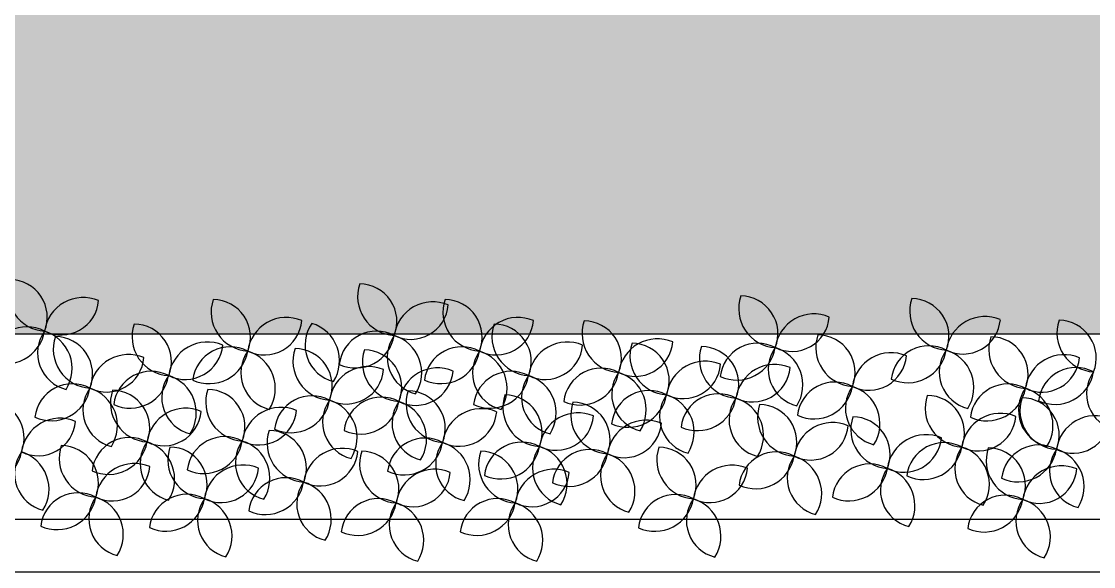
# Model space of a CAD drawing. Header units: metres. Extents: x 1769 to 3632, y 809 to 2652.
# Drawn here: x 2701.621 to 2705.671, y 1843.072 to 1845.132 of the extents above; entities that cross this region are included whole.
import ezdxf

# ---------------------------------------------------------------- set-up
doc = ezdxf.new("R2010")
doc.units = ezdxf.units.M
doc.header["$LTSCALE"] = 10
doc.layers.add('A-ANNO-NOTE', color=3, linetype='Continuous', lineweight=0)
for name, color, linetype in [('A-FLOR-LEVL', 2, 'Continuous'), ('A-PATT+', 8, 'Continuous'), ('A-WALL', 6, 'Continuous'), ('L-PLNT', 66, 'Continuous')]:
    doc.layers.add(name, color=color, linetype=linetype)

# ---------------------------------------------------------------- blocks, each defined once
blk = doc.blocks.new('A$Ca70b421f')
at = {"layer": 'A-PATT+', "ltscale": 0.01, "true_color": 0x939598}
h = blk.add_hatch(dxfattribs=at)
h.set_pattern_fill('DOLMIT', color=252, scale=0.018)
edge = h.paths.add_edge_path()
edge.add_line((25.336, 3.261), (25.336, 0.2))
edge.add_line((25.336, 0.2), (21.7137, 0.2008))
edge.add_arc((21.0849, 39.1483), 38.9526, 269.18272, 270.92484, ccw=False)
edge.add_arc((20.4924, -1.9182), 2.1182, 88.9999, 105.352)
edge.add_arc((20.2844, -1.1028), 1.277, 106.0408, 133.345)
edge.add_line((19.4079, -0.1742), (20.1805, -0.8937))
edge.add_arc((22.7378, -4.4897), 4.4126, 113.9193, 125.4178, ccw=False)
edge.add_arc((23.1734, -5.7416), 5.7347, 93.3642, 112.82617, ccw=False)
edge.add_line((22.8368, -0.0169), (25.336, 0))
edge.add_line((25.336, 0), (40.8755, 0))
edge.add_line((40.8755, 0), (40.8755, 8.8623))
edge.add_line((40.8755, 8.8623), (64.844, 22.7005))
edge.add_line((64.844, 22.7005), (63.6758, 24.7237))
edge.add_line((63.6758, 24.7237), (62.1168, 23.8237))
edge.add_line((62.1168, 23.8237), (61.5418, 24.8196))
edge.add_line((61.5418, 24.8196), (63.1012, 25.7199))
edge.add_line((63.1012, 25.7199), (57.7874, 34.9238))
edge.add_line((57.7874, 34.9238), (54.6065, 33.0876))
edge.add_line((54.6065, 33.0876), (54.6064, 20.8154))
edge.add_line((54.6064, 20.8154), (49.8442, 18.0657))
edge.add_line((49.8442, 18.0657), (50.419, 17.0701))
edge.add_line((50.419, 17.0701), (50.0293, 16.8451))
edge.add_line((50.0293, 16.8451), (49.4544, 17.8408))
edge.add_line((49.4544, 17.8408), (45.1837, 15.3751))
edge.add_line((45.1837, 15.3751), (16.566, 15.375))
edge.add_line((16.566, 15.375), (16.566, 15.5))
edge.add_line((16.566, 15.5), (7.1793, 15.5))
edge.add_line((7.1793, 15.5), (7.1793, 19.454))
edge.add_line((7.1793, 19.454), (0, 19.4542))
edge.add_line((0, 19.4542), (0.0007, 13.375))
edge.add_line((0.0007, 13.375), (15.066, 13.375))
edge.add_line((15.066, 13.375), (15.066, 2.4175))
edge.add_arc((18.8858, 2.4729), 3.8202, 180.8316, 254.2952)
edge.add_arc((18.5138, 0.5707), 1.8948, 223.0293, 249.5502, ccw=False)
edge.add_arc((18.2834, 1.0412), 2.1079, 148.2186, 236.7821, ccw=False)
edge.add_arc((18.6399, 0.629), 2.633, 91.5547, 144.6769, ccw=False)
edge.add_line((18.5684, 3.261), (25.336, 3.261))
h.paths.add_polyline_path([(28.836, 4.3999), (37.9755, 4.3999), (37.9755, 3.6999), (29.536, 3.6999), (29.536, 2.6653), (28.836, 2.6653)], flags=16)
h.paths.add_polyline_path([(23.836, 4.5999), (17.986, 4.5999), (17.986, 12.575), (20.486, 12.575), (20.486, 7.5999), (37.9755, 7.5999), (37.9755, 4.5999)], flags=16)
edge = h.paths.add_edge_path(flags=16)
edge.add_arc((21.0849, 39.1483), 39.1526, 269.18224, 270.86008, ccw=False)
edge.add_arc((20.4924, -1.9182), 1.9182, 88.9906, 105.3155)
edge.add_arc((20.2844, -1.1028), 1.077, 106.1036, 121.8452)
edge.add_line((19.7162, -0.188), (20.1997, -0.6382))
edge.add_arc((22.7378, -4.4897), 4.6126, 113.8955, 123.3845, ccw=False)
edge.add_arc((23.1734, -5.7416), 5.9347, 104.6475, 112.84455, ccw=False)
at = {"layer": 'A-FLOR-LEVL', "ltscale": 0.01}
blk.add_lwpolyline([(45.1837, 15.3751), (16.566, 15.375), (16.566, 15.5), (7.1793, 15.5), (7.1793, 19.454), (0, 19.4542), (0.0007, 13.375), (15.066, 13.375), (15.066, 2.4175, 0.331995), (17.8518, -1.2047, -0.116239), (17.1287, -0.7223, -0.406889), (16.4916, 2.1513, -0.236031), (18.5684, 3.261), (25.336, 3.261), (25.336, 0.2), (21.7137, 0.2008, -0.007602), (20.5293, 0.1997, 0.071471), (19.9316, 0.1244, 0.119704), (19.4079, -0.1742), (20.1805, -0.8937, -0.050214), (20.9487, -0.4561, -0.085124), (22.8368, -0.0169), (25.336, 0), (40.8755, 0)], format="xyb", dxfattribs=at)
blk = doc.blocks.new('A$C0cb4a764')
at = {"layer": 'L-PLNT', "color": 64}
for centre, radius, start, end in [((4.3317, 5.0761), 0.1475, 161.0667, 266.4037), ((4.1905, 4.9818), 0.1422, 338.147, 89.3234), ((5.6525, 5.0597), 0.1475, 161.0667, 266.4037), ((5.5113, 4.9654), 0.1422, 338.147, 89.3234), ((4.4686, 4.9087), 0.1475, 66.8071, 172.1441), ((4.3851, 5.0566), 0.1422, 243.8874, 355.0638), ((5.7894, 4.8923), 0.1475, 66.8071, 172.1441), ((5.7058, 5.0401), 0.1422, 243.8874, 355.0638), ((4.256, 4.8032), 0.1422, 62.1384, 173.3149), ((5.4487, 4.876), 0.1422, 144.6671, 255.8435), ((5.2894, 4.8172), 0.1475, 327.5868, 72.9238), ((4.177, 4.9535), 0.1475, 245.0581, 350.3951), ((4.4385, 4.8467), 0.1422, 144.6671, 255.8435), ((4.2792, 4.7879), 0.1475, 327.5868, 72.9238), ((5.5768, 4.7868), 0.1422, 62.1384, 173.3149), ((5.4978, 4.9371), 0.1475, 245.0581, 350.3951), ((5.7592, 4.8302), 0.1422, 144.6671, 255.8435), ((5.5999, 4.7714), 0.1475, 327.5868, 72.9238), ((5.4083, 4.8153), 0.1475, 161.0667, 266.4037), ((5.2671, 4.721), 0.1422, 338.147, 89.3234), ((6.2971, 4.7405), 0.1475, 66.8071, 172.1441), ((6.2135, 4.8884), 0.1422, 243.8874, 355.0638), ((6.9438, 4.8229), 0.1475, 161.0667, 266.4037), ((6.8026, 4.7286), 0.1422, 338.147, 89.3234), ((8.174, 4.6927), 0.1475, 66.8071, 172.1441), ((8.0904, 4.8405), 0.1422, 243.8874, 355.0638), ((5.5452, 4.6479), 0.1475, 66.8071, 172.1441), ((5.4617, 4.7957), 0.1422, 243.8874, 355.0638), ((6.8183, 4.6681), 0.1475, 66.8071, 172.1441), ((6.7347, 4.8159), 0.1422, 243.8874, 355.0638), ((7.0807, 4.6556), 0.1475, 66.8071, 172.1441), ((6.9971, 4.8034), 0.1422, 243.8874, 355.0638), ((4.6459, 4.7853), 0.1475, 245.0581, 350.3951), ((6.6057, 4.5626), 0.1422, 62.1384, 173.3149), ((7.8824, 4.7374), 0.1475, 245.0581, 350.3951), ((8.1439, 4.6306), 0.1422, 144.6671, 255.8435), ((7.9846, 4.5718), 0.1475, 327.5868, 72.9238), ((5.3326, 4.5424), 0.1422, 62.1384, 173.3149), ((5.2536, 4.6927), 0.1475, 245.0581, 350.3951), ((5.5151, 4.5858), 0.1422, 144.6671, 255.8435), ((5.3558, 4.527), 0.1475, 327.5868, 72.9238), ((6.5267, 4.7129), 0.1475, 245.0581, 350.3951), ((6.7882, 4.606), 0.1422, 144.6671, 255.8435), ((6.6288, 4.5473), 0.1475, 327.5868, 72.9238), ((6.8681, 4.55), 0.1422, 62.1384, 173.3149), ((6.7891, 4.7003), 0.1475, 245.0581, 350.3951), ((7.0505, 4.5935), 0.1422, 144.6671, 255.8435), ((6.8912, 4.5347), 0.1475, 327.5868, 72.9238), ((7.1634, 4.6035), 0.1475, 161.0667, 266.4037), ((7.0222, 4.5092), 0.1422, 338.147, 89.3234), ((6.595, 4.445), 0.1475, 66.8071, 172.1441), ((6.5114, 4.5928), 0.1422, 243.8874, 355.0638), ((7.3003, 4.4361), 0.1475, 66.8071, 172.1441), ((7.5157, 4.5576), 0.1475, 161.0667, 266.4037), ((7.8501, 4.6187), 0.1422, 243.8874, 355.0638), ((7.2167, 4.5839), 0.1422, 243.8874, 355.0638), ((6.7828, 4.4425), 0.1475, 161.0667, 266.4037), ((6.6415, 4.3482), 0.1422, 338.147, 89.3234), ((7.0877, 4.3306), 0.1422, 62.1384, 173.3149), ((7.0087, 4.4809), 0.1475, 245.0581, 350.3951), ((7.2702, 4.374), 0.1422, 144.6671, 255.8435), ((7.1109, 4.3152), 0.1475, 327.5868, 72.9238), ((5.0726, 4.2757), 0.1475, 66.8071, 172.1441), ((6.9196, 4.2751), 0.1475, 66.8071, 172.1441), ((8.1641, 4.2725), 0.1475, 66.8071, 172.1441), ((4.9891, 4.4235), 0.1422, 243.8874, 355.0638), ((5.7969, 4.2595), 0.1475, 66.8071, 172.1441), ((5.7134, 4.4074), 0.1422, 243.8874, 355.0638), ((6.2467, 4.2595), 0.1475, 66.8071, 172.1441), ((6.1632, 4.4074), 0.1422, 243.8874, 355.0638), ((6.8361, 4.423), 0.1422, 243.8874, 355.0638), ((8.0805, 4.4203), 0.1422, 243.8874, 355.0638), ((6.7071, 4.1696), 0.1422, 62.1384, 173.3149), ((6.6281, 4.3199), 0.1475, 245.0581, 350.3951), ((6.8895, 4.2131), 0.1422, 144.6671, 255.8435), ((6.7302, 4.1543), 0.1475, 327.5868, 72.9238)]:
    blk.add_arc(centre, radius, start, end, dxfattribs=at)
at = {"layer": 'L-PLNT', "color": 60}
for centre, radius, start, end in [((5.0993, 5.0006), 0.1475, 161.0667, 266.4037), ((4.9581, 4.9063), 0.1422, 338.147, 89.3234), ((5.9748, 5.0006), 0.1475, 161.0667, 266.4037), ((5.8336, 4.9063), 0.1422, 338.147, 89.3234), ((7.0922, 5.0139), 0.1475, 161.0667, 266.4037), ((6.951, 4.9196), 0.1422, 338.147, 89.3234), ((7.229, 4.8465), 0.1475, 66.8071, 172.1441), ((7.1455, 4.9944), 0.1422, 243.8874, 355.0638), ((4.8006, 4.9079), 0.1475, 161.0667, 266.4037), ((4.6594, 4.8136), 0.1422, 338.147, 89.3234), ((5.2362, 4.8332), 0.1475, 66.8071, 172.1441), ((5.1527, 4.981), 0.1422, 243.8874, 355.0638), ((6.5005, 4.9198), 0.1475, 161.0667, 266.4037), ((6.3593, 4.8255), 0.1422, 338.147, 89.3234), ((8.2946, 4.922), 0.1475, 161.0667, 266.4037), ((8.1534, 4.8277), 0.1422, 338.147, 89.3234), ((4.503, 4.8606), 0.1475, 161.0667, 266.4037), ((4.3618, 4.7663), 0.1422, 338.147, 89.3234), ((7.3835, 4.8672), 0.1475, 161.0667, 266.4037), ((7.2423, 4.7729), 0.1422, 338.147, 89.3234), ((4.9375, 4.7405), 0.1475, 66.8071, 172.1441), ((4.854, 4.8884), 0.1422, 243.8874, 355.0638), ((5.0236, 4.7276), 0.1422, 62.1384, 173.3149), ((5.8991, 4.7276), 0.1422, 62.1384, 173.3149), ((6.6374, 4.7524), 0.1475, 66.8071, 172.1441), ((6.5538, 4.9002), 0.1422, 243.8874, 355.0638), ((6.6814, 4.8355), 0.1475, 161.0667, 266.4037), ((6.5402, 4.7412), 0.1422, 338.147, 89.3234), ((7.0165, 4.741), 0.1422, 62.1384, 173.3149), ((6.9375, 4.8913), 0.1475, 245.0581, 350.3951), ((7.1989, 4.7845), 0.1422, 144.6671, 255.8435), ((7.0396, 4.7257), 0.1475, 327.5868, 72.9238), ((4.6399, 4.6932), 0.1475, 66.8071, 172.1441), ((4.5563, 4.841), 0.1422, 243.8874, 355.0638), ((4.9446, 4.8779), 0.1475, 245.0581, 350.3951), ((5.6707, 4.8101), 0.1475, 161.0667, 266.4037), ((5.5294, 4.7158), 0.1422, 338.147, 89.3234), ((5.8201, 4.8779), 0.1475, 245.0581, 350.3951), ((6.0816, 4.7711), 0.1422, 144.6671, 255.8435), ((5.9223, 4.7123), 0.1475, 327.5868, 72.9238), ((7.5204, 4.6998), 0.1475, 66.8071, 172.1441), ((7.4368, 4.8477), 0.1422, 243.8874, 355.0638), ((5.8075, 4.6427), 0.1475, 66.8071, 172.1441), ((6.4248, 4.6469), 0.1422, 62.1384, 173.3149), ((8.2189, 4.6491), 0.1422, 62.1384, 173.3149), ((4.7249, 4.635), 0.1422, 62.1384, 173.3149), ((4.9074, 4.6785), 0.1422, 144.6671, 255.8435), ((4.7481, 4.6197), 0.1475, 327.5868, 72.9238), ((5.724, 4.7905), 0.1422, 243.8874, 355.0638), ((6.3458, 4.7972), 0.1475, 245.0581, 350.3951), ((6.6072, 4.6904), 0.1422, 144.6671, 255.8435), ((6.4479, 4.6316), 0.1475, 327.5868, 72.9238), ((8.1399, 4.7994), 0.1475, 245.0581, 350.3951), ((8.4014, 4.6926), 0.1422, 144.6671, 255.8435), ((4.4273, 4.5876), 0.1422, 62.1384, 173.3149), ((4.3483, 4.7379), 0.1475, 245.0581, 350.3951), ((4.7189, 4.6575), 0.1475, 161.0667, 266.4037), ((4.5777, 4.5632), 0.1422, 338.147, 89.3234), ((5.0787, 4.6609), 0.1475, 161.0667, 266.4037), ((4.9375, 4.5666), 0.1422, 338.147, 89.3234), ((5.8355, 4.6557), 0.1475, 161.0667, 266.4037), ((5.6942, 4.5614), 0.1422, 338.147, 89.3234), ((7.3078, 4.5943), 0.1422, 62.1384, 173.3149), ((7.2288, 4.7446), 0.1475, 245.0581, 350.3951), ((7.4902, 4.6378), 0.1422, 144.6671, 255.8435), ((7.3309, 4.579), 0.1475, 327.5868, 72.9238), ((5.595, 4.5372), 0.1422, 62.1384, 173.3149), ((5.516, 4.6875), 0.1475, 245.0581, 350.3951), ((5.7774, 4.5806), 0.1422, 144.6671, 255.8435), ((5.6181, 4.5218), 0.1475, 327.5868, 72.9238), ((6.2014, 4.6403), 0.1475, 161.0667, 266.4037), ((6.4581, 4.6124), 0.1475, 161.0667, 266.4037), ((6.3169, 4.5181), 0.1422, 338.147, 89.3234), ((4.8558, 4.4901), 0.1475, 66.8071, 172.1441), ((4.7723, 4.638), 0.1422, 243.8874, 355.0638), ((5.9723, 4.4883), 0.1475, 66.8071, 172.1441), ((5.8888, 4.6361), 0.1422, 243.8874, 355.0638), ((6.2547, 4.6207), 0.1422, 243.8874, 355.0638), ((4.5251, 4.4488), 0.1475, 161.0667, 266.4037), ((4.3839, 4.3545), 0.1422, 338.147, 89.3234), ((4.6432, 4.3846), 0.1422, 62.1384, 173.3149), ((4.5642, 4.5349), 0.1475, 245.0581, 350.3951), ((4.8257, 4.4281), 0.1422, 144.6671, 255.8435), ((4.6664, 4.3693), 0.1475, 327.5868, 72.9238), ((5.003, 4.388), 0.1422, 62.1384, 173.3149), ((4.924, 4.5383), 0.1475, 245.0581, 350.3951), ((5.1855, 4.4314), 0.1422, 144.6671, 255.8435), ((5.7598, 4.3828), 0.1422, 62.1384, 173.3149), ((5.6808, 4.5331), 0.1475, 245.0581, 350.3951), ((5.9422, 4.4262), 0.1422, 144.6671, 255.8435), ((5.7829, 4.3674), 0.1475, 327.5868, 72.9238), ((6.1257, 4.3674), 0.1422, 62.1384, 173.3149), ((4.9357, 4.4431), 0.1475, 161.0667, 266.4037), ((4.7945, 4.3488), 0.1422, 338.147, 89.3234), ((5.66, 4.4269), 0.1475, 161.0667, 266.4037), ((5.5188, 4.3326), 0.1422, 338.147, 89.3234), ((6.1098, 4.4269), 0.1475, 161.0667, 266.4037), ((5.9686, 4.3326), 0.1422, 338.147, 89.3234), ((6.0467, 4.5177), 0.1475, 245.0581, 350.3951), ((6.3082, 4.4109), 0.1422, 144.6671, 255.8435), ((6.1489, 4.3521), 0.1475, 327.5868, 72.9238), ((6.3824, 4.3394), 0.1422, 62.1384, 173.3149), ((6.3034, 4.4898), 0.1475, 245.0581, 350.3951), ((6.5648, 4.3829), 0.1422, 144.6671, 255.8435), ((6.4055, 4.3241), 0.1475, 327.5868, 72.9238), ((7.642, 4.5157), 0.1475, 245.0581, 350.3951), ((7.9035, 4.4088), 0.1422, 144.6671, 255.8435), ((7.7442, 4.3501), 0.1475, 327.5868, 72.9238), ((8.0272, 4.4399), 0.1475, 161.0667, 266.4037), ((7.886, 4.3456), 0.1422, 338.147, 89.3234), ((4.5784, 4.4292), 0.1422, 243.8874, 355.0638), ((7.361, 4.435), 0.1475, 245.0581, 350.3951), ((7.6224, 4.3281), 0.1422, 144.6671, 255.8435), ((7.4631, 4.2694), 0.1475, 327.5868, 72.9238), ((4.4494, 4.1759), 0.1422, 62.1384, 173.3149), ((4.3704, 4.3262), 0.1475, 245.0581, 350.3951), ((4.6318, 4.2193), 0.1422, 144.6671, 255.8435), ((4.4725, 4.1606), 0.1475, 327.5868, 72.9238), ((4.8601, 4.1701), 0.1422, 62.1384, 173.3149), ((4.781, 4.3204), 0.1475, 245.0581, 350.3951), ((5.0425, 4.2136), 0.1422, 144.6671, 255.8435), ((4.8832, 4.1548), 0.1475, 327.5868, 72.9238), ((5.5843, 4.154), 0.1422, 62.1384, 173.3149), ((6.0341, 4.154), 0.1422, 62.1384, 173.3149), ((7.9515, 4.167), 0.1422, 62.1384, 173.3149), ((5.5053, 4.3043), 0.1475, 245.0581, 350.3951), ((5.7668, 4.1975), 0.1422, 144.6671, 255.8435), ((5.6075, 4.1387), 0.1475, 327.5868, 72.9238), ((5.9551, 4.3043), 0.1475, 245.0581, 350.3951), ((6.2166, 4.1975), 0.1422, 144.6671, 255.8435), ((6.0573, 4.1387), 0.1475, 327.5868, 72.9238), ((7.8725, 4.3173), 0.1475, 245.0581, 350.3951), ((8.1339, 4.2105), 0.1422, 144.6671, 255.8435), ((7.9746, 4.1517), 0.1475, 327.5868, 72.9238)]:
    blk.add_arc(centre, radius, start, end, dxfattribs=at)
at = {"layer": 'L-PLNT', "color": 62}
for centre, radius, start, end in [((7.7382, 5.0041), 0.1475, 161.0667, 266.4037), ((7.597, 4.9098), 0.1422, 338.147, 89.3234), ((7.875, 4.8367), 0.1475, 66.8071, 172.1441), ((6.1117, 4.8332), 0.1475, 66.8071, 172.1441), ((6.0281, 4.981), 0.1422, 243.8874, 355.0638), ((6.1602, 4.9079), 0.1475, 161.0667, 266.4037), ((6.019, 4.8136), 0.1422, 338.147, 89.3234), ((7.7915, 4.9845), 0.1422, 243.8874, 355.0638), ((8.0371, 4.86), 0.1475, 161.0667, 266.4037), ((7.8959, 4.7657), 0.1422, 338.147, 89.3234), ((7.6625, 4.7312), 0.1422, 62.1384, 173.3149), ((5.2061, 4.7711), 0.1422, 144.6671, 255.8435), ((5.0468, 4.7123), 0.1475, 327.5868, 72.9238), ((7.5835, 4.8815), 0.1475, 245.0581, 350.3951), ((7.8449, 4.7746), 0.1422, 144.6671, 255.8435), ((7.6856, 4.7158), 0.1475, 327.5868, 72.9238), ((6.0845, 4.635), 0.1422, 62.1384, 173.3149), ((6.0055, 4.7853), 0.1475, 245.0581, 350.3951), ((6.267, 4.6785), 0.1422, 144.6671, 255.8435), ((6.1077, 4.6197), 0.1475, 327.5868, 72.9238), ((4.6097, 4.6311), 0.1422, 144.6671, 255.8435), ((4.4504, 4.5723), 0.1475, 327.5868, 72.9238), ((7.9614, 4.5871), 0.1422, 62.1384, 173.3149), ((4.1032, 4.5254), 0.1422, 338.147, 89.3234), ((6.0602, 4.546), 0.1422, 338.147, 89.3234), ((7.7967, 4.6383), 0.1475, 161.0667, 266.4037), ((7.6555, 4.544), 0.1422, 338.147, 89.3234), ((8.1546, 4.6295), 0.1475, 161.0667, 266.4037), ((8.0134, 4.5352), 0.1422, 338.147, 89.3234), ((5.2156, 4.4935), 0.1475, 66.8071, 172.1441), ((5.1321, 4.6413), 0.1422, 243.8874, 355.0638), ((6.3383, 4.4729), 0.1475, 66.8071, 172.1441), ((7.9336, 4.4709), 0.1475, 66.8071, 172.1441), ((4.3813, 4.4523), 0.1475, 66.8071, 172.1441), ((4.2978, 4.6002), 0.1422, 243.8874, 355.0638), ((7.3745, 4.4633), 0.1422, 338.147, 89.3234), ((8.2915, 4.4621), 0.1475, 66.8071, 172.1441), ((8.208, 4.6099), 0.1422, 243.8874, 355.0638), ((5.3106, 4.5058), 0.1475, 161.0667, 266.4037), ((5.1694, 4.4115), 0.1422, 338.147, 89.3234), ((7.6526, 4.3902), 0.1475, 66.8071, 172.1441), ((5.0262, 4.3727), 0.1475, 327.5868, 72.9238), ((7.569, 4.538), 0.1422, 243.8874, 355.0638), ((7.721, 4.3654), 0.1422, 62.1384, 173.3149), ((8.0789, 4.3566), 0.1422, 62.1384, 173.3149), ((4.0898, 4.4971), 0.1475, 245.0581, 350.3951), ((4.3512, 4.3903), 0.1422, 144.6671, 255.8435), ((4.1919, 4.3315), 0.1475, 327.5868, 72.9238), ((5.4475, 4.3384), 0.1475, 66.8071, 172.1441), ((5.3639, 4.4862), 0.1422, 243.8874, 355.0638), ((7.9999, 4.5069), 0.1475, 245.0581, 350.3951), ((8.2614, 4.4), 0.1422, 144.6671, 255.8435), ((8.1021, 4.3413), 0.1475, 327.5868, 72.9238), ((4.6619, 4.2814), 0.1475, 66.8071, 172.1441), ((7.44, 4.2847), 0.1422, 62.1384, 173.3149), ((5.2349, 4.2329), 0.1422, 62.1384, 173.3149), ((5.1559, 4.3832), 0.1475, 245.0581, 350.3951), ((5.4173, 4.2763), 0.1422, 144.6671, 255.8435), ((5.258, 4.2176), 0.1475, 327.5868, 72.9238)]:
    blk.add_arc(centre, radius, start, end, dxfattribs=at)

msp = doc.modelspace()

# ---------------------------------------------------------------- block references
at = {"layer": 'A-FLOR-LEVL'}
msp.add_blockref('A$Ca70b421f', (2681.9374, 1840.6909), dxfattribs=at)

# ---------------------------------------------------------------- next in the draw order: linework, layer by layer
at = {"layer": 'A-WALL', "ltscale": 0.01}
msp.add_lwpolyline([(2702.1179, 1839.7972, -0.312825), (2699.3923, 1839.69, -0.744584), (2700.5248, 1843.2518), (2707.2734, 1843.2519), (2707.2734, 1843.0519), (2700.5213, 1843.0519, 0.98604), (2700.412, 1839.5523, 0.218534), (2701.7775, 1840.1146)], format="xyb", close=True, dxfattribs=at)

# ---------------------------------------------------------------- next in the draw order: block references
at = {"layer": 'A-ANNO-NOTE'}
msp.add_blockref('A$C0cb4a764', (2697.386, 1839.0332), dxfattribs=at)

doc.saveas('drawing.dxf')
